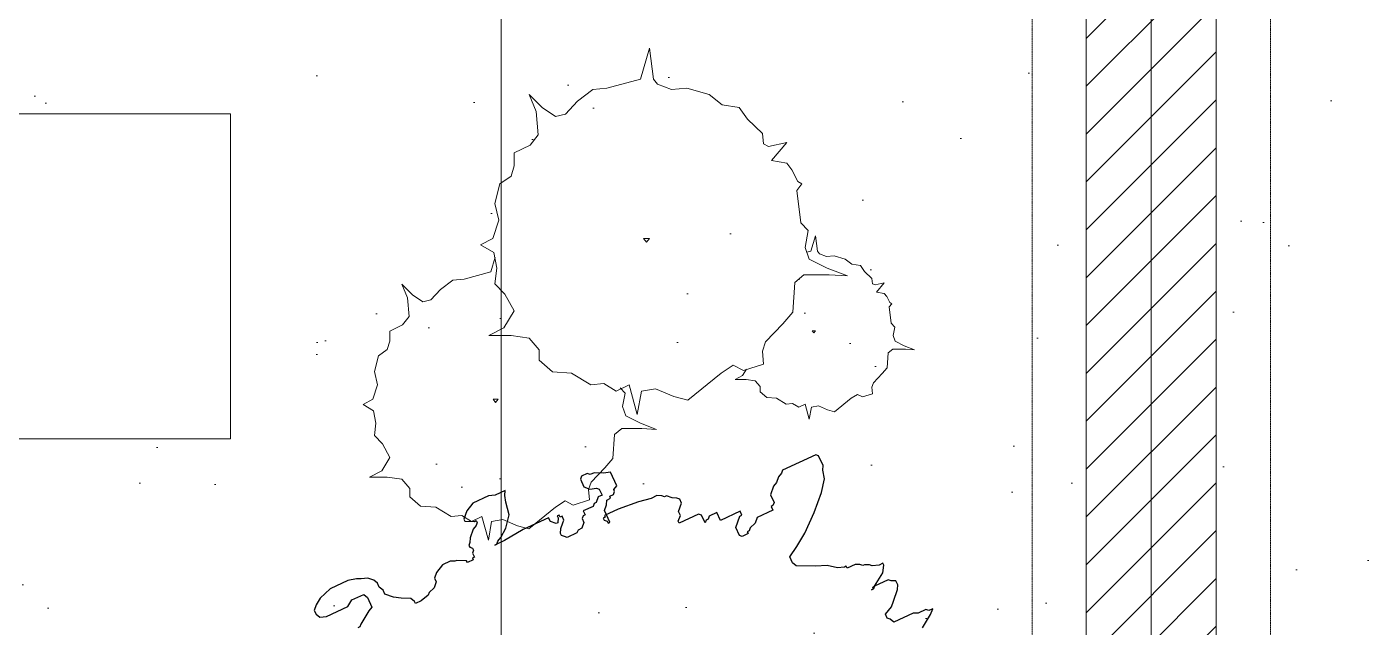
# Model space of a CAD drawing. Header units: millimetres. Extents: x 0 to 71617, y -15450 to 30894.
# Drawn here: x 51468 to 52704, y 19373 to 19927 of the extents above; entities that cross this region are included whole.
import ezdxf

# ---------------------------------------------------------------- set-up
doc = ezdxf.new("R2010")
doc.units = ezdxf.units.MM
doc.linetypes.add('CENTER2', pattern=[1.125, 0.75, -0.125, 0.125, -0.125])
doc.linetypes.add('HIDDEN', pattern=[0.375, 0.25, -0.125])
for name, color, linetype, lineweight in [('A-elevation 0.1(8)', 251, 'Continuous', 9), ('axis', 40, 'CENTER2', 5), ('DIM2', 4, 'Continuous', 5), ('Hatch', 8, 'Continuous', 5), ('LINE-DETAIL-SAKURA', 2, 'Continuous', 30), ('tree', 251, 'Continuous', 0), ('Wall Brick', 5, 'Continuous', 15)]:
    doc.layers.add(name, color=color, linetype=linetype, lineweight=lineweight)
doc.layers.add('dwgmodels.com', color=250, linetype='Continuous')
doc.layers.add('WINDOW-PLAN-PANEL', color=15, linetype='Continuous')
pattern_1 = [(45, (-2110, -10510), (-22.097087, 22.097087), [])]

# ---------------------------------------------------------------- blocks, each defined once
blk = doc.blocks.new('GRIDLINE-GF')
at = {"layer": 'axis'}
blk.add_line((29300, -6362.2, -0.1), (29300, 12546.8), dxfattribs=at)
blk = doc.blocks.new('2D WALL G.F')
at = {"layer": 'Hatch'}
h = blk.add_hatch(dxfattribs=at)
h.set_pattern_fill('LINE', color=256, scale=250, angle=45, style=0)
h.set_pattern_definition(pattern_1)
h.paths.add_polyline_path([(32060, -110), (31940, -110), (31940, -4590), (32060, -4590)])
h.paths.add_polyline_path([(32040, -5410), (31960, -5410), (31960, -10290), (32040, -10290)])
h = blk.add_hatch(dxfattribs=at)
h.set_pattern_fill('LINE', color=256, scale=250, angle=45, style=0)
h.set_pattern_definition(pattern_1)
h.paths.add_polyline_path([(31940, -110), (32060, -110), (32060, -4590), (31940, -4590)])
h.paths.add_polyline_path([(31960, -5410), (32040, -5410), (32040, -10290), (31960, -10290)])
h = blk.add_hatch(dxfattribs=at)
h.set_pattern_fill('LINE', color=256, scale=250, angle=45, style=0)
h.set_pattern_definition(pattern_1)
h.paths.add_polyline_path([(31940, -110), (32060, -110), (32060, -4590), (31940, -4590)])
h.paths.add_polyline_path([(31940, -5410), (32060, -5410), (32060, -10290), (31940, -10290)])
at = {"layer": 'Hatch', "color": 3, "linetype": 'HIDDEN', "elevation": 7.9}
for points in [[(32000, -10500), (24000, -10500), (24000, 5500), (32000, 5500)], [(32000, -10500), (40000, -10500), (40000, 5500), (32000, 5500)]]:
    blk.add_lwpolyline(points, close=True, dxfattribs=at)
at = {"layer": 'Wall Brick'}
for points in [[(32060, -110), (31940, -110), (31940, -4590), (32060, -4590)], [(31940, -110), (32060, -110), (32060, -4590), (31940, -4590)], [(31940, -110), (32060, -110), (32060, -4590), (31940, -4590)], [(32060, -110), (31940, -110), (31940, -4590), (32060, -4590)]]:
    blk.add_lwpolyline(points, close=True, dxfattribs=at)
blk = doc.blocks.new('trees top 024')
at = {"color": 0}
for p, q in [((-1.515, 2.858), (-1.577, 2.629)), ((-1.484, 2.679), (-1.515, 2.858)), ((-1.236, 2.719), (-1.376, 2.659)), ((-1.128, 2.748), (-1.236, 2.719)), ((-0.872, 2.54), (-1.128, 2.748)), ((-1.872, 2.629), (-2.019, 2.54)), ((-1.771, 2.619), (-1.872, 2.629)), ((-1.678, 2.679), (-1.771, 2.619)), ((-1.577, 2.629), (-1.678, 2.679)), ((-1.376, 2.659), (-1.484, 2.679)), ((-2.166, 2.53), (-2.267, 2.44)), ((-2.267, 2.44), (-2.267, 2.361)), ((-2.019, 2.54), (-2.166, 2.53)), ((-0.779, 2.48), (-0.872, 2.54)), ((-0.701, 2.52), (-0.779, 2.48)), ((-0.546, 2.47), (-0.701, 2.52)), ((-0.554, 2.371), (-0.546, 2.47)), ((-2.267, 2.361), (-2.345, 2.272)), ((-0.531, 2.301), (-0.554, 2.371)), ((-2.655, 2.252), (-2.538, 2.192)), ((-2.484, 2.252), (-2.655, 2.252)), ((-2.538, 2.192), (-2.461, 2.063)), ((-2.345, 2.272), (-2.484, 2.252)), ((-0.399, 2.162), (-0.531, 2.301)), ((-2.461, 2.063), (-2.531, 1.934)), ((-0.322, 2.073), (-0.399, 2.162)), ((-0.306, 1.844), (-0.322, 2.073)), ((-2.531, 1.934), (-2.608, 1.854)), ((-2.608, 1.854), (-2.593, 1.735)), ((-0.236, 1.785), (-0.306, 1.844)), ((-2.593, 1.735), (-2.616, 1.616)), ((-0.043, 1.785), (-0.236, 1.785)), ((-0.198, 1.665), (-0.058, 1.735)), ((-0.058, 1.735), (0.097, 1.795)), ((0.097, 1.795), (-0.043, 1.785)), ((1.562, 1.695), (1.524, 1.552)), ((1.582, 1.583), (1.562, 1.695)), ((-2.616, 1.616), (-2.717, 1.556)), ((-2.717, 1.556), (-2.624, 1.506)), ((-0.229, 1.576), (-0.198, 1.665)), ((-0.205, 1.447), (-0.229, 1.576)), ((-0.087, 1.652), (-0.165, 1.366)), ((-0.048, 1.428), (-0.087, 1.652)), ((1.339, 1.552), (1.247, 1.496)), ((1.402, 1.546), (1.339, 1.552)), ((1.461, 1.583), (1.402, 1.546)), ((1.524, 1.552), (1.461, 1.583)), ((1.65, 1.57), (1.582, 1.583)), ((1.737, 1.608), (1.65, 1.57)), ((1.805, 1.626), (1.737, 1.608)), ((1.964, 1.496), (1.805, 1.626)), ((-2.624, 1.506), (-2.577, 1.367)), ((-1.446, 1.536), (-1.469, 1.506)), ((-1.469, 1.506), (-1.422, 1.506)), ((-1.422, 1.506), (-1.446, 1.536)), ((-0.291, 1.428), (-0.407, 1.354)), ((-0.165, 1.366), (-0.291, 1.428)), ((-0.25, 1.397), (-0.205, 1.447)), ((0.087, 1.404), (-0.048, 1.428)), ((0.262, 1.478), (0.087, 1.404)), ((0.397, 1.515), (0.262, 1.478)), ((0.717, 1.255), (0.397, 1.515)), ((1.155, 1.49), (1.092, 1.434)), ((1.092, 1.434), (1.092, 1.384)), ((1.247, 1.496), (1.155, 1.49)), ((2.023, 1.459), (1.964, 1.496)), ((2.071, 1.483), (2.023, 1.459)), ((2.168, 1.452), (2.071, 1.483)), ((2.163, 1.39), (2.168, 1.452)), ((-2.577, 1.367), (-2.608, 1.238)), ((-0.533, 1.366), (-0.717, 1.255)), ((-0.407, 1.354), (-0.533, 1.366)), ((0.957, 1.316), (0.85, 1.316)), ((0.85, 1.316), (0.923, 1.279)), ((1.044, 1.328), (0.957, 1.316)), ((1.092, 1.384), (1.044, 1.328)), ((2.178, 1.347), (2.163, 1.39)), ((2.26, 1.26), (2.178, 1.347)), ((-2.608, 1.238), (-2.569, 1.089)), ((-0.901, 1.242), (-1.027, 1.13)), ((-0.717, 1.255), (-0.901, 1.242)), ((0.833, 1.18), (0.717, 1.255)), ((0.93, 1.23), (0.833, 1.18)), ((0.923, 1.279), (0.96, 1.217)), ((1.124, 1.168), (0.93, 1.23)), ((1.114, 1.043), (1.124, 1.168)), ((2.308, 1.204), (2.26, 1.26)), ((2.318, 1.061), (2.308, 1.204)), ((-2.569, 1.089), (-2.484, 1.029)), ((-2.484, 1.029), (-2.461, 0.95)), ((-1.027, 1.031), (-1.124, 0.919)), ((-1.027, 1.13), (-1.027, 1.031)), ((1.143, 0.956), (1.114, 1.043)), ((2.362, 1.024), (2.318, 1.061)), ((2.473, 0.993), (2.57, 1.03)), ((2.57, 1.03), (2.483, 1.024)), ((-2.461, 0.95), (-2.461, 0.851)), ((-1.124, 0.919), (-1.298, 0.894)), ((1.308, 0.783), (1.143, 0.956)), ((2.483, 1.024), (2.362, 1.024)), ((2.366, 0.893), (2.386, 0.949)), ((2.386, 0.949), (2.473, 0.993)), ((-2.461, 0.851), (-2.337, 0.791)), ((-2.337, 0.791), (-2.275, 0.711)), ((-1.298, 0.894), (-1.511, 0.894)), ((-1.511, 0.894), (-1.366, 0.82)), ((-1.366, 0.82), (-1.269, 0.658)), ((1.405, 0.671), (1.308, 0.783)), ((1.606, 0.869), (1.591, 0.85)), ((1.591, 0.85), (1.62, 0.85)), ((1.62, 0.85), (1.606, 0.869)), ((2.328, 0.62), (2.347, 0.775)), ((2.347, 0.775), (2.381, 0.813)), ((2.381, 0.813), (2.366, 0.893)), ((-2.275, 0.711), (-2.29, 0.533)), ((-1.269, 0.658), (-1.356, 0.497)), ((1.424, 0.385), (1.405, 0.671)), ((-2.29, 0.533), (-2.345, 0.403)), ((-2.244, 0.503), (-2.143, 0.572)), ((-2.143, 0.572), (-2.066, 0.552)), ((-2.066, 0.552), (-1.973, 0.453)), ((2.279, 0.49), (2.304, 0.521)), ((2.304, 0.521), (2.333, 0.577)), ((2.352, 0.589), (2.328, 0.62)), ((2.333, 0.577), (2.352, 0.589)), ((-2.345, 0.403), (-2.244, 0.503)), ((-1.973, 0.453), (-1.856, 0.364)), ((-1.356, 0.497), (-1.453, 0.397)), ((-1.453, 0.397), (-1.434, 0.248)), ((1.511, 0.311), (1.424, 0.385)), ((2.163, 0.347), (2.168, 0.397)), ((2.168, 0.397), (2.192, 0.409)), ((2.192, 0.409), (2.279, 0.39)), ((2.207, 0.477), (2.279, 0.49)), ((2.279, 0.39), (2.207, 0.477)), ((-1.856, 0.364), (-1.748, 0.354)), ((-1.748, 0.354), (-1.492, 0.284)), ((-1.492, 0.284), (-1.451, 0.142)), ((1.754, 0.311), (1.511, 0.311)), ((1.734, 0.248), (1.928, 0.323)), ((1.928, 0.323), (1.754, 0.311)), ((2.052, 0.223), (2.09, 0.279)), ((2.09, 0.279), (2.163, 0.347)), ((-1.434, 0.248), (-1.463, 0.099)), ((1.521, 0.05), (1.56, 0.161)), ((1.56, 0.161), (1.734, 0.248)), ((1.659, 0.111), (1.727, 0.136)), ((1.727, 0.136), (1.8, 0.13)), ((1.8, 0.13), (1.906, 0.161)), ((1.906, 0.161), (1.969, 0.21)), ((1.969, 0.21), (2.052, 0.223)), ((-1.463, 0.099), (-1.589, 0.025)), ((-1.589, 0.025), (-1.473, -0.037)), ((0, 0), (-0.029, -0.037)), ((0.029, -0.037), (0, 0)), ((1.55, -0.112), (1.521, 0.05)), ((1.539, 0.096), (1.577, 0.086)), ((1.577, 0.086), (1.62, -0.063)), ((1.62, -0.063), (1.64, 0.086)), ((1.64, 0.086), (1.659, 0.111)), ((-1.473, -0.037), (-1.415, -0.211)), ((-0.029, -0.037), (0.029, -0.037)), ((1.482, -0.186), (1.55, -0.112)), ((-1.415, -0.211), (-1.453, -0.373)), ((1.444, -0.497), (1.482, -0.186)), ((-1.453, -0.373), (-1.405, -0.559)), ((1.492, -0.559), (1.444, -0.497)), ((-1.405, -0.559), (-1.298, -0.634)), ((-1.298, -0.634), (-1.269, -0.733)), ((1.395, -0.696), (1.453, -0.584)), ((1.453, -0.584), (1.492, -0.559)), ((-1.269, -0.733), (-1.269, -0.857)), ((1.201, -0.783), (1.347, -0.758)), ((1.347, -0.758), (1.395, -0.696)), ((-1.269, -0.857), (-1.114, -0.932)), ((1.347, -0.956), (1.201, -0.783)), ((-1.114, -0.932), (-1.037, -1.031)), ((1.114, -1.043), (1.124, -0.944)), ((1.124, -0.944), (1.172, -0.919)), ((1.172, -0.919), (1.347, -0.956)), ((-1.037, -1.031), (-1.056, -1.255)), ((0.969, -1.18), (1.114, -1.043)), ((-1.056, -1.255), (-1.124, -1.416)), ((-0.998, -1.292), (-0.872, -1.205)), ((-0.872, -1.205), (-0.775, -1.23)), ((-0.775, -1.23), (-0.659, -1.354)), ((0.891, -1.292), (0.969, -1.18)), ((-1.124, -1.416), (-0.998, -1.292)), ((-0.659, -1.354), (-0.514, -1.466)), ((0.601, -1.416), (0.727, -1.317)), ((0.727, -1.317), (0.891, -1.292)), ((-0.514, -1.466), (-0.378, -1.478)), ((-0.378, -1.478), (-0.058, -1.565)), ((0.068, -1.565), (0.107, -1.515)), ((0.107, -1.515), (0.242, -1.466)), ((0.242, -1.466), (0.388, -1.478)), ((0.388, -1.478), (0.601, -1.416)), ((-0.058, -1.565), (0.029, -1.863)), ((0.029, -1.863), (0.068, -1.565))]:
    blk.add_line(p, q, dxfattribs=at)
blk = doc.blocks.new('tree0002')
at = {"color": 0, "xscale": 500, "yscale": 500, "zscale": 500}
blk.add_blockref('trees top 024', (1737265.6, 70359.9), dxfattribs=at)
blk = doc.blocks.new('trees top 025')
at = {"layer": 'dwgmodels.com', "color": 0}
for p, q in [((-0.3215, 1.8539), (-0.2798, 1.8539)), ((-0.3132, 1.8372), (-0.3215, 1.8539)), ((-0.3048, 1.8122), (-0.3132, 1.8372)), ((-0.2798, 1.8539), (-0.2548, 1.8622)), ((-0.2548, 1.8622), (-0.1881, 1.8622)), ((-0.1881, 1.8622), (-0.1547, 1.8456)), ((-0.1547, 1.8456), (-0.1297, 1.8206)), ((-0.1297, 1.8206), (-0.1297, 1.8122)), ((-0.6968, 1.7539), (-0.6634, 1.7705)), ((-0.6634, 1.7705), (-0.6467, 1.7705)), ((-0.6467, 1.7705), (-0.6384, 1.7789)), ((-0.6384, 1.7789), (-0.6134, 1.7789)), ((-0.6134, 1.7789), (-0.605, 1.7705)), ((-0.605, 1.7705), (-0.605, 1.7372)), ((-0.2965, 1.7622), (-0.3048, 1.8122)), ((-0.1714, 1.7956), (-0.1714, 1.7872)), ((-0.1631, 1.7956), (-0.1714, 1.7956)), ((-0.1714, 1.7872), (-0.1631, 1.7789)), ((-0.1297, 1.8122), (-0.1631, 1.7956)), ((-0.1631, 1.7789), (-0.1464, 1.7705)), ((-0.1464, 1.7705), (-0.1214, 1.7455)), ((0.2873, 1.7539), (0.3039, 1.7705)), ((0.3039, 1.7705), (0.329, 1.7789)), ((0.329, 1.7789), (0.3456, 1.7872)), ((0.3456, 1.7872), (0.379, 1.7956)), ((0.379, 1.7956), (0.4541, 1.7956)), ((0.4541, 1.7956), (0.5041, 1.7789)), ((0.5041, 1.7789), (0.5291, 1.7622)), ((-0.7218, 1.7455), (-0.6968, 1.7539)), ((-0.7218, 1.6872), (-0.7218, 1.7455)), ((-0.6217, 1.7205), (-0.6467, 1.7122)), ((-0.605, 1.7372), (-0.6217, 1.7205)), ((-0.2631, 1.7205), (-0.2965, 1.7622)), ((-0.2298, 1.6955), (-0.2631, 1.7205)), ((-0.1214, 1.7455), (-0.113, 1.7289)), ((-0.113, 1.7289), (-0.1047, 1.7205)), ((-0.1047, 1.7205), (-0.1047, 1.7122)), ((0.2706, 1.7039), (0.2789, 1.7205)), ((0.2789, 1.7372), (0.2873, 1.7539)), ((0.2789, 1.7205), (0.2789, 1.7372)), ((0.3456, 1.7205), (0.3373, 1.7039)), ((0.3957, 1.7205), (0.3456, 1.7205)), ((0.4207, 1.7039), (0.3957, 1.7205)), ((0.5291, 1.7622), (0.5458, 1.7455)), ((0.5458, 1.7289), (0.5374, 1.7122)), ((0.5458, 1.7455), (0.5458, 1.7289)), ((-0.7051, 1.6789), (-0.7218, 1.6872)), ((-0.7051, 1.6705), (-0.7051, 1.6789)), ((-0.6968, 1.6622), (-0.7051, 1.6705)), ((-0.6801, 1.6622), (-0.6968, 1.6622)), ((-0.6801, 1.6539), (-0.6801, 1.6622)), ((-0.6467, 1.7122), (-0.6551, 1.7039)), ((-0.6551, 1.7039), (-0.6551, 1.6789)), ((-0.6551, 1.6789), (-0.6384, 1.6789)), ((-0.6384, 1.6789), (-0.6217, 1.6622)), ((-0.6217, 1.6622), (-0.6134, 1.6622)), ((-0.6134, 1.6622), (-0.605, 1.6539)), ((-0.48, 1.6705), (-0.4716, 1.6705)), ((-0.48, 1.6539), (-0.48, 1.6705)), ((-0.4716, 1.6789), (-0.4633, 1.6789)), ((-0.4716, 1.6705), (-0.4716, 1.6789)), ((-0.4633, 1.6789), (-0.4633, 1.6705)), ((-0.4633, 1.6705), (-0.4549, 1.6539)), ((-0.4466, 1.6539), (-0.4299, 1.6705)), ((-0.4299, 1.6872), (-0.3215, 1.6872)), ((-0.4299, 1.6705), (-0.4299, 1.6872)), ((-0.3215, 1.6872), (-0.2381, 1.6789)), ((-0.2381, 1.6789), (-0.1964, 1.6789)), ((-0.2131, 1.6872), (-0.2298, 1.6955)), ((-0.2048, 1.6789), (-0.2131, 1.6872)), ((-0.1964, 1.6789), (-0.2048, 1.6789)), ((-0.1047, 1.7122), (-0.113, 1.7039)), ((-0.113, 1.7039), (-0.113, 1.6955)), ((-0.113, 1.6955), (-0.1047, 1.6872)), ((-0.1047, 1.6872), (-0.1047, 1.6705)), ((-0.1047, 1.6705), (-0.0963, 1.6705)), ((-0.0963, 1.6705), (-0.0963, 1.6622)), ((-0.0963, 1.6622), (-0.0713, 1.6622)), ((-0.0713, 1.6705), (-0.038, 1.6872)), ((-0.0713, 1.6622), (-0.0713, 1.6705)), ((-0.038, 1.6872), (-0.0296, 1.6872)), ((-0.0296, 1.6872), (-0.013, 1.6955)), ((-0.013, 1.6955), (0.0204, 1.6955)), ((0.0204, 1.6955), (0.0538, 1.6789)), ((0.0538, 1.6789), (0.0704, 1.6622)), ((0.0704, 1.6622), (0.0704, 1.6455)), ((0.2205, 1.6455), (0.2456, 1.6622)), ((0.2456, 1.6622), (0.2706, 1.6872)), ((0.2706, 1.6872), (0.2706, 1.7039)), ((0.3373, 1.7039), (0.3373, 1.6622)), ((0.3373, 1.6622), (0.354, 1.6539)), ((0.5124, 1.7039), (0.4207, 1.7039)), ((0.5374, 1.7122), (0.5124, 1.7039)), ((-0.6634, 1.6539), (-0.6801, 1.6539)), ((-0.6551, 1.6372), (-0.6634, 1.6539)), ((-0.6384, 1.6205), (-0.6551, 1.6372)), ((-0.6384, 1.5705), (-0.6384, 1.6205)), ((-0.605, 1.6539), (-0.5633, 1.6539)), ((-0.5633, 1.6539), (-0.5633, 1.6372)), ((-0.5633, 1.6372), (-0.555, 1.6372)), ((-0.555, 1.6372), (-0.5467, 1.6288)), ((-0.5467, 1.6288), (-0.5467, 1.6122)), ((-0.5467, 1.6122), (-0.53, 1.5955)), ((-0.4716, 1.6455), (-0.48, 1.6539)), ((-0.4549, 1.6288), (-0.4716, 1.6455)), ((-0.4549, 1.6539), (-0.4466, 1.6539)), ((-0.4466, 1.6122), (-0.4549, 1.6288)), ((-0.4466, 1.6038), (-0.4466, 1.6122)), ((0.0704, 1.6455), (0.0871, 1.6288)), ((0.0871, 1.6288), (0.1121, 1.6205)), ((0.1121, 1.6205), (0.1205, 1.6122)), ((0.1205, 1.6122), (0.1538, 1.6038)), ((0.1789, 1.6122), (0.1872, 1.6288)), ((0.1789, 1.6038), (0.1789, 1.6122)), ((0.1872, 1.6288), (0.2205, 1.6455)), ((0.354, 1.6539), (0.404, 1.6205)), ((0.404, 1.6205), (0.4124, 1.6122)), ((0.4124, 1.6122), (0.4207, 1.6122)), ((-0.8969, 1.5538), (-0.8802, 1.5705)), ((-0.8802, 1.5705), (-0.8719, 1.5705)), ((-0.8719, 1.5705), (-0.8636, 1.5788)), ((-0.8636, 1.5788), (-0.8469, 1.5872)), ((-0.8469, 1.5872), (-0.8219, 1.5872)), ((-0.8219, 1.5872), (-0.7718, 1.5955)), ((-0.7718, 1.5955), (-0.6884, 1.6038)), ((-0.6884, 1.6038), (-0.6301, 1.6038)), ((-0.6301, 1.5705), (-0.6384, 1.5705)), ((-0.6301, 1.6038), (-0.6301, 1.5955)), ((-0.6301, 1.5955), (-0.6217, 1.5955)), ((-0.6217, 1.5872), (-0.6301, 1.5788)), ((-0.6301, 1.5788), (-0.6301, 1.5705)), ((-0.6217, 1.5955), (-0.6217, 1.5872)), ((-0.53, 1.5955), (-0.5133, 1.5955)), ((-0.5133, 1.5955), (-0.505, 1.5872)), ((-0.505, 1.5872), (-0.4633, 1.5872)), ((-0.4633, 1.5872), (-0.4549, 1.5955)), ((-0.4549, 1.5955), (-0.4466, 1.6038)), ((0.1538, 1.6038), (0.1789, 1.6038)), ((-0.9219, 1.5372), (-0.9136, 1.5455)), ((-0.9219, 1.5205), (-0.9219, 1.5372)), ((-0.8969, 1.4955), (-0.9219, 1.5205)), ((-0.9136, 1.5455), (-0.8969, 1.5538)), ((-1.4807, 1.4621), (-1.4723, 1.4705)), ((-1.4807, 1.4205), (-1.4807, 1.4621)), ((-1.4723, 1.4705), (-1.3306, 1.4705)), ((-1.3306, 1.4705), (-1.3222, 1.4621)), ((-1.3222, 1.4621), (-1.3056, 1.4538)), ((-1.3056, 1.4538), (-1.2889, 1.4371)), ((-0.972, 1.4455), (-0.9636, 1.4538)), ((-0.9636, 1.4538), (-0.8802, 1.4538)), ((-0.8969, 1.4788), (-0.8969, 1.4955)), ((-0.8802, 1.4621), (-0.8969, 1.4788)), ((-0.8802, 1.4538), (-0.8802, 1.4621)), ((-1.4723, 1.4038), (-1.4807, 1.4205)), ((-1.464, 1.3705), (-1.4723, 1.4038)), ((-1.2889, 1.4371), (-1.2722, 1.4288)), ((-1.2722, 1.4288), (-1.2472, 1.4038)), ((-1.2472, 1.4038), (-1.2472, 1.3705)), ((-1.0304, 1.4288), (-0.997, 1.4288)), ((-1.0304, 1.3955), (-1.0304, 1.4288)), ((-0.997, 1.4288), (-0.9887, 1.4205)), ((-0.9887, 1.4205), (-0.9803, 1.4205)), ((-0.9803, 1.4205), (-0.972, 1.4121)), ((-0.972, 1.4121), (-0.972, 1.4455)), ((-1.4306, 1.3288), (-1.464, 1.3705)), ((-1.2472, 1.3705), (-1.2388, 1.3621)), ((-1.2388, 1.3621), (-1.2305, 1.3621)), ((-1.2305, 1.3621), (-1.2305, 1.3455)), ((-1.1137, 1.3955), (-1.0304, 1.3955)), ((-1.1137, 1.3788), (-1.1137, 1.3955)), ((-1.1054, 1.3788), (-1.1137, 1.3788)), ((-1.0887, 1.3621), (-1.1054, 1.3788)), ((-1.072, 1.3455), (-1.0887, 1.3621)), ((-1.3723, 1.2704), (-1.4306, 1.3288)), ((-1.2305, 1.3455), (-1.1638, 1.3455)), ((-1.1638, 1.3455), (-1.1471, 1.3288)), ((-1.1471, 1.3288), (-1.1221, 1.3204)), ((-1.1221, 1.3204), (-1.1137, 1.3121)), ((-1.1137, 1.3121), (-1.1054, 1.3121)), ((-1.1054, 1.3121), (-1.1054, 1.3038)), ((-1.1054, 1.3038), (-1.0804, 1.3038)), ((-1.0804, 1.3038), (-1.072, 1.3121)), ((-1.072, 1.3121), (-1.072, 1.3455)), ((-1.3056, 1.2121), (-1.3723, 1.2704)), ((-1.2555, 1.1788), (-1.3056, 1.2121)), ((-1.2138, 1.1537), (-1.2555, 1.1788)), ((-1.2138, 1.1287), (-1.2138, 1.1537)), ((-1.2889, 1.0787), (-1.2222, 1.1121)), ((-1.2222, 1.1121), (-1.2138, 1.1287)), ((-1.3639, 1.0371), (-1.3306, 1.0621)), ((-1.3306, 1.0621), (-1.2889, 1.0787)), ((-1.514, 0.9787), (-1.489, 0.987)), ((-1.489, 0.987), (-1.4807, 0.9954)), ((-1.4807, 0.9954), (-1.464, 1.0037)), ((-1.464, 1.0037), (-1.4557, 1.0037)), ((-1.4557, 1.0037), (-1.4473, 1.012)), ((-1.4473, 1.012), (-1.4306, 1.0204)), ((-1.4306, 1.0204), (-1.3973, 1.0204)), ((-1.3973, 1.0287), (-1.3889, 1.0287)), ((-1.3973, 1.0204), (-1.3973, 1.0287)), ((-1.3889, 1.0287), (-1.3639, 1.0371)), ((-1.5307, 0.9787), (-1.514, 0.9787)), ((-1.5307, 0.9704), (-1.5307, 0.9787)), ((-1.514, 0.9454), (-1.5307, 0.9704)), ((-1.464, 0.912), (-1.514, 0.9454)), ((-1.5474, 0.8954), (-1.5307, 0.9037)), ((-1.5474, 0.8787), (-1.5474, 0.8954)), ((-1.5307, 0.9037), (-1.5224, 0.912)), ((-1.5224, 0.912), (-1.464, 0.912)), ((-1.4557, 0.912), (-1.464, 0.912)), ((-1.464, 0.912), (-1.4557, 0.9037)), ((-1.4557, 0.9037), (-1.4557, 0.912)), ((-1.4473, 0.9037), (-1.4557, 0.9037)), ((-1.4557, 0.9037), (-1.4473, 0.9037)), ((-1.5391, 0.862), (-1.5474, 0.8787)), ((-1.5057, 0.8287), (-1.5391, 0.862)), ((-1.489, 0.812), (-1.5057, 0.8287)), ((-1.4557, 0.7953), (-1.489, 0.812)), ((-1.4557, 0.7787), (-1.4557, 0.7953)), ((-1.6308, 0.737), (-1.6141, 0.737)), ((-1.6141, 0.7203), (-1.6308, 0.737)), ((-1.6141, 0.737), (-1.6058, 0.7453)), ((-1.6058, 0.7453), (-1.5724, 0.7453)), ((-1.5724, 0.7453), (-1.5557, 0.7537)), ((-1.5557, 0.7537), (-1.4723, 0.7537)), ((-1.4723, 0.7537), (-1.464, 0.7703)), ((-1.464, 0.7703), (-1.4557, 0.7787)), ((-1.5641, 0.687), (-1.6141, 0.7203))]:
    blk.add_line(p, q, dxfattribs=at)
blk = doc.blocks.new('trerwe')
at = {"color": 0, "xscale": 2, "yscale": 2}
blk.add_blockref('trees top 025', (0, 0), dxfattribs=at)
blk = doc.blocks.new('LANDSCAPE SITE')
h = blk.add_hatch()
h.set_pattern_fill('AR-SAND', color=256, scale=5, angle=180, style=0)
h.paths.add_polyline_path([(31410, 3790), (31410, 7510), (31310, 7510), (31310, 9490), (33400, 9490), (33400, 3790)])
h.paths.add_polyline_path([(32937.1, 5000), (32937.1, 4700), (32137.1, 4700), (32137.1, 5000)], flags=16)
h.paths.add_polyline_path([(33150, 5400), (33150, 5100), (32350, 5100), (32350, 5400)], flags=16)
h.paths.add_polyline_path([(32937.1, 5800), (32937.1, 5500), (32137.1, 5500), (32137.1, 5800)], flags=16)
h.paths.add_polyline_path([(32937.1, 6200), (32937.1, 5900), (32137.1, 5900), (32137.1, 6200)], flags=16)
h.paths.add_polyline_path([(33150, 6600), (33150, 6300), (32350, 6300), (32350, 6600)], flags=16)
h.paths.add_polyline_path([(33150, 7000), (33150, 6700), (32350, 6700), (32350, 7000)], flags=16)
h.paths.add_polyline_path([(32938, 7400), (32938, 7100), (32138, 7100), (32138, 7400)], flags=16)
h.paths.add_polyline_path([(33150, 7800), (33150, 7500), (32350, 7500), (32350, 7800)], flags=16)
h.paths.add_polyline_path([(32937.1, 8200), (32937.1, 7900), (32137.1, 7900), (32137.1, 8200)], flags=16)
h.paths.add_polyline_path([(33150, 8600), (33150, 8300), (32350, 8300), (32350, 8600)], flags=16)
h.paths.add_polyline_path([(32937.1, 9000), (32937.1, 8700), (32137.1, 8700), (32137.1, 9000)], flags=16)
h.paths.add_polyline_path([(33150, 9400), (33150, 9100), (32350, 9100), (32350, 9400)], flags=16)
h = blk.add_hatch()
h.set_pattern_fill('AR-SAND', color=256, scale=5, angle=180, style=0)
h.paths.add_polyline_path([(33400, 730.5), (33400, 9490), (33940, 9490), (33940, 5810), (33890, 5810), (33890, 4990), (33940, 4990), (33940, 110), (33894.8, 110), (33894.8, 730.5)])
h = blk.add_hatch()
h.set_pattern_fill('AR-SAND', color=256, scale=5, angle=180, style=0)
h.paths.add_polyline_path([(34600, 730.5), (34600, 9490), (34060, 9490), (34060, 5810), (34110, 5810), (34110, 4990), (34060, 4990), (34060, 110), (34105.2, 110), (34105.2, 730.5)])
at = {"elevation": 0}
for points in [[(31410, 3790), (31410, 7510), (31310, 7510), (31310, 9490), (33400, 9490), (33400, 3790)], [(33400, 730.5), (33400, 9490), (33940, 9490), (33940, 5810), (33890, 5810), (33890, 4990), (33940, 4990), (33940, 110), (33894.8, 110), (33894.8, 730.5)], [(34600, 730.5), (34600, 9490), (34060, 9490), (34060, 5810), (34110, 5810), (34110, 4990), (34060, 4990), (34060, 110), (34105.2, 110), (34105.2, 730.5)]]:
    blk.add_lwpolyline(points, close=True, dxfattribs=at)
for name, p, xscale, yscale, zscale, rotation in [('tree0002', (-300991.6, 20029.9, 0), -0.1925586510379964, 0.1925586510379964, 0.1925586510379964, 180), ('trerwe', (33520.6, 5820, 0), -119.0039728284955, 119.0039728285046, 119.003972828398, 25.00666245952974)]:
    blk.add_blockref(name, p, dxfattribs=dict(xscale=xscale, yscale=yscale, zscale=zscale, rotation=rotation))
blk = doc.blocks.new('FENCE1')
at = {"layer": 'Hatch', "color": 3}
for points in [[(34000, -100), (26000, -100), (26000, 15900), (34000, 15900)], [(34000, -100), (42000, -100), (42000, 15900), (34000, 15900)]]:
    blk.add_lwpolyline(points, close=True, dxfattribs=at)

msp = doc.modelspace()

# ---------------------------------------------------------------- linework, layer by layer
at = {"layer": 'A-elevation 0.1(8)', "elevation": 0}
msp.add_lwpolyline([(51656.5, 19846.7), (51656.5, 19546.7), (50856.5, 19546.7), (50856.5, 19846.7)], close=True, dxfattribs=at)
at = {"layer": 'WINDOW-PLAN-PANEL', "linetype": 'HIDDEN', "lineweight": 9, "elevation": 0}
for points in [[(44506.5, 16646.2), (49916.5, 16646.2), (49916.5, 18236.7), (52396.5, 18236.7), (52396.5, 23536.7)], [(60506.5, 16646.2), (55096.5, 16646.2), (55096.5, 18236.7), (52616.5, 18236.7), (52616.5, 23536.7)]]:
    msp.add_lwpolyline(points, dxfattribs=at)

# ---------------------------------------------------------------- block references
at = {"layer": 'DIM2'}
msp.add_blockref('GRIDLINE-GF', (23206.5, 17146.7, 0), dxfattribs=at)
at = {"layer": 'LINE-DETAIL-SAKURA'}
msp.add_blockref('FENCE1', (18506.5, 13247.1, 15.9), dxfattribs=at)
at = {"layer": 'tree'}
msp.add_blockref('LANDSCAPE SITE', (18506.5, 13246.7), dxfattribs=at)
at = {"layer": 'Wall Brick', "color": 1}
msp.add_blockref('2D WALL G.F', (20506.5, 23646.7, 0), dxfattribs=at)

doc.saveas('drawing.dxf')
